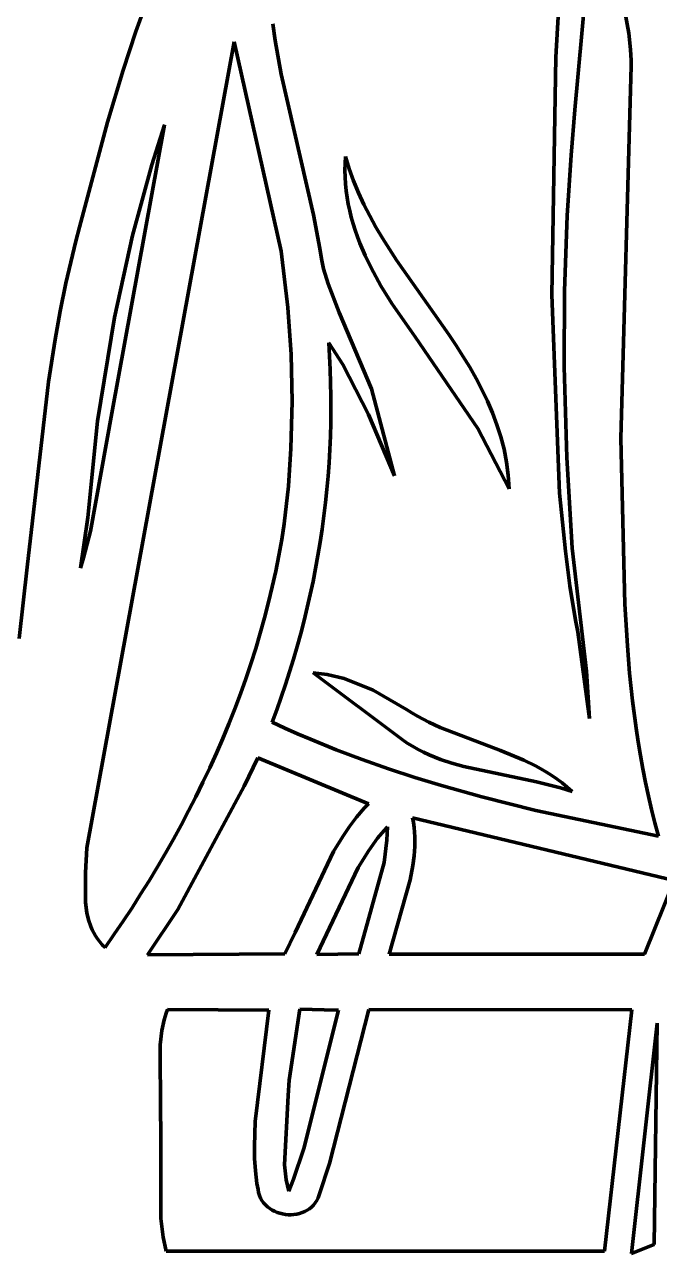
# Model space of a CAD drawing. Header units: millimetres. Extents: x 0 to 17.8, y 0 to 10.
# Drawn here: x 13.066 to 14.11, y 3.507 to 5.527 of the extents above; entities that cross this region are included whole.
import ezdxf

# ---------------------------------------------------------------- set-up
doc = ezdxf.new("R2010")
doc.units = ezdxf.units.MM
doc.layers.add('color#010101ff', color=7, linetype='CONTINUOUS', lineweight=100)
doc.layers.add('color#ffffffff', color=7, linetype='CONTINUOUS', lineweight=100)

msp = doc.modelspace()

# ---------------------------------------------------------------- linework, layer by layer
at = {"layer": 'color#010101ff'}
for p, q in [((13.9968, 5.6686), (13.9708, 5.3872)), ((13.9394, 5.4735), (13.9481, 5.6197)), ((13.2491, 5.5161), (13.2643, 5.5581)), ((14.0593, 5.5132), (14.0528, 5.5485)), ((13.228, 5.4524), (13.2491, 5.5161)), ((13.4744, 5.5286), (13.478, 5.5009)), ((13.4105, 5.4987), (13.1685, 4.174)), ((13.488, 5.1545), (13.4105, 5.4987)), ((13.478, 5.5009), (13.4876, 5.4459)), ((14.0623, 5.4863), (14.0593, 5.5132)), ((14.0632, 5.4683), (14.0623, 5.4863)), ((13.9328, 5.0827), (13.9394, 5.4735)), ((14.0462, 4.847), (14.0633, 5.4592)), ((14.0633, 5.4592), (14.0632, 5.4683)), ((13.2022, 5.3668), (13.228, 5.4524)), ((13.4876, 5.4459), (13.5411, 5.2143)), ((13.9708, 5.3872), (13.9644, 5.3128)), ((13.1562, 5.1942), (13.2022, 5.3668)), ((13.2096, 4.8883), (13.2962, 5.3626)), ((13.2962, 5.3626), (13.2753, 5.2969)), ((13.9644, 5.3128), (13.9582, 5.2135)), ((13.2753, 5.2969), (13.2433, 5.1805)), ((13.5927, 5.2877), (13.5929, 5.2991)), ((13.5929, 5.2991), (13.5936, 5.3106)), ((13.5936, 5.3106), (13.5997, 5.2902)), ((13.593, 5.2764), (13.5927, 5.2877)), ((13.5937, 5.2652), (13.593, 5.2764)), ((13.5997, 5.2902), (13.6069, 5.2702)), ((13.5948, 5.2541), (13.5937, 5.2652)), ((13.5963, 5.243), (13.5948, 5.2541)), ((13.6069, 5.2702), (13.6149, 5.2507)), ((13.5982, 5.232), (13.5963, 5.243)), ((13.6005, 5.2211), (13.5982, 5.232)), ((13.6149, 5.2507), (13.6238, 5.2315)), ((13.5411, 5.2143), (13.5512, 5.1593)), ((13.6032, 5.2104), (13.6005, 5.2211)), ((13.6238, 5.2315), (13.6334, 5.2127)), ((13.6334, 5.2127), (13.6436, 5.1942)), ((13.9582, 5.2135), (13.9539, 5.0892)), ((13.1502, 5.1713), (13.1562, 5.1942)), ((13.6062, 5.1996), (13.6032, 5.2104)), ((13.6095, 5.189), (13.6062, 5.1996)), ((13.6436, 5.1942), (13.6545, 5.176)), ((13.1445, 5.1484), (13.1502, 5.1713)), ((13.2433, 5.1805), (13.2137, 5.0457)), ((13.6132, 5.1785), (13.6095, 5.189)), ((13.6172, 5.1681), (13.6132, 5.1785)), ((13.6545, 5.176), (13.6658, 5.158)), ((13.4989, 5.0622), (13.488, 5.1545)), ((13.5512, 5.1593), (13.554, 5.1423)), ((13.6259, 5.1474), (13.6172, 5.1681)), ((13.6658, 5.158), (13.6775, 5.1401)), ((13.134, 5.1024), (13.1445, 5.1484)), ((13.554, 5.1423), (13.5577, 5.1257)), ((13.6357, 5.1272), (13.6259, 5.1474)), ((13.6775, 5.1401), (13.7391, 5.0526)), ((13.5577, 5.1257), (13.5649, 5.1012)), ((13.6519, 5.0975), (13.6357, 5.1272)), ((13.1246, 5.0562), (13.134, 5.1024)), ((13.5649, 5.1012), (13.5831, 5.0537)), ((13.6698, 5.0687), (13.6519, 5.0975)), ((13.9457, 4.757), (13.9328, 5.0827)), ((13.9539, 5.0892), (13.9534, 4.9648)), ((13.1162, 5.0098), (13.1246, 5.0562)), ((13.5042, 4.9849), (13.4989, 5.0622)), ((13.5831, 5.0537), (13.6362, 4.9282)), ((13.7084, 5.0138), (13.6698, 5.0687)), ((13.7391, 5.0526), (13.7636, 5.0175)), ((13.2137, 5.0457), (13.1861, 4.8755)), ((13.1052, 4.94), (13.1162, 5.0098)), ((13.811, 4.863), (13.7084, 5.0138)), ((13.7636, 5.0175), (13.7754, 4.9998)), ((13.5894, 4.9687), (13.566, 5.0038)), ((13.566, 5.0038), (13.5674, 4.9819)), ((13.7754, 4.9998), (13.7868, 4.982)), ((13.5059, 4.9076), (13.5042, 4.9849)), ((13.5674, 4.9819), (13.5685, 4.9601)), ((13.7868, 4.982), (13.7978, 4.964)), ((13.5685, 4.9601), (13.5692, 4.9382)), ((13.6316, 4.8864), (13.5894, 4.9687)), ((13.7978, 4.964), (13.8082, 4.9457)), ((13.9534, 4.9648), (13.9574, 4.8155)), ((13.07, 4.6353), (13.1052, 4.94)), ((13.5692, 4.9382), (13.5696, 4.9163)), ((13.8082, 4.9457), (13.818, 4.9271)), ((13.5696, 4.9163), (13.5697, 4.8944)), ((13.6362, 4.9282), (13.6743, 4.7855)), ((13.818, 4.9271), (13.827, 4.9083)), ((13.504, 4.8302), (13.5059, 4.9076)), ((13.5697, 4.8944), (13.5694, 4.8725)), ((13.827, 4.9083), (13.8353, 4.8891)), ((13.8353, 4.8891), (13.8426, 4.8695)), ((13.1861, 4.8755), (13.1698, 4.7169)), ((13.1741, 4.6944), (13.2096, 4.8883)), ((13.5694, 4.8725), (13.5688, 4.8506)), ((13.6743, 4.7855), (13.6316, 4.8864)), ((13.8426, 4.8695), (13.849, 4.8495)), ((13.5688, 4.8506), (13.5679, 4.8287)), ((13.8629, 4.7643), (13.811, 4.863)), ((13.849, 4.8495), (13.8543, 4.829)), ((13.4997, 4.7684), (13.504, 4.8302)), ((13.5679, 4.8287), (13.5666, 4.8068)), ((13.8543, 4.829), (13.8584, 4.808)), ((14.0527, 4.5743), (14.0462, 4.847)), ((13.8584, 4.808), (13.8613, 4.7864)), ((13.9574, 4.8155), (13.9663, 4.6665)), ((13.5666, 4.8068), (13.5649, 4.785)), ((13.4929, 4.7067), (13.4997, 4.7684)), ((13.5649, 4.785), (13.563, 4.7632)), ((13.8613, 4.7864), (13.8629, 4.7643)), ((13.563, 4.7632), (13.5607, 4.7414)), ((13.9551, 4.6617), (13.9457, 4.757)), ((13.5607, 4.7414), (13.5581, 4.7197)), ((13.1698, 4.7169), (13.1577, 4.6338)), ((13.4888, 4.6807), (13.4929, 4.7067)), ((13.5581, 4.7197), (13.5552, 4.698)), ((13.1631, 4.6509), (13.1741, 4.6944)), ((13.5552, 4.698), (13.5519, 4.6763)), ((13.4841, 4.6547), (13.4888, 4.6807)), ((13.5519, 4.6763), (13.5483, 4.6547)), ((13.9663, 4.6665), (13.9899, 4.4641)), ((13.1577, 4.6338), (13.1631, 4.6509)), ((13.479, 4.6289), (13.4841, 4.6547)), ((13.5483, 4.6547), (13.5444, 4.6331)), ((13.9626, 4.6047), (13.9551, 4.6617)), ((13.0568, 4.5182), (13.07, 4.6353)), ((13.4733, 4.6032), (13.479, 4.6289)), ((13.5444, 4.6331), (13.5402, 4.6116)), ((13.5402, 4.6116), (13.5357, 4.5902)), ((13.4672, 4.5777), (13.4733, 4.6032)), ((13.5357, 4.5902), (13.5308, 4.5688)), ((13.9719, 4.5479), (13.9626, 4.6047)), ((13.4606, 4.5522), (13.4672, 4.5777)), ((13.5308, 4.5688), (13.5256, 4.5475)), ((14.057, 4.5062), (14.0527, 4.5743)), ((13.4535, 4.5269), (13.4606, 4.5522)), ((13.5256, 4.5475), (13.5201, 4.5263)), ((13.9754, 4.529), (13.9719, 4.5479)), ((13.446, 4.5017), (13.4535, 4.5269)), ((13.5201, 4.5263), (13.5143, 4.5051)), ((13.9946, 4.3866), (13.9754, 4.529)), ((13.5143, 4.5051), (13.5082, 4.4841)), ((14.0608, 4.4609), (14.057, 4.5062)), ((13.438, 4.4766), (13.446, 4.5017)), ((13.4296, 4.4517), (13.438, 4.4766)), ((13.5082, 4.4841), (13.5018, 4.4631)), ((13.4208, 4.427), (13.4296, 4.4517)), ((13.5018, 4.4631), (13.4951, 4.4423)), ((13.5406, 4.4615), (13.5636, 4.459)), ((13.6867, 4.352), (13.5406, 4.4615)), ((13.5636, 4.459), (13.5915, 4.4524)), ((13.5915, 4.4524), (13.6393, 4.4333)), ((13.9899, 4.4641), (13.9946, 4.3866)), ((14.0656, 4.4158), (14.0608, 4.4609)), ((13.4115, 4.4024), (13.4208, 4.427)), ((13.4951, 4.4423), (13.4881, 4.4215)), ((13.6393, 4.4333), (13.694, 4.4015)), ((13.4881, 4.4215), (13.4807, 4.4009)), ((14.0715, 4.3708), (14.0656, 4.4158)), ((13.4018, 4.3779), (13.4115, 4.4024)), ((13.4807, 4.4009), (13.4731, 4.3803)), ((13.694, 4.4015), (13.7029, 4.3958)), ((13.7029, 4.3958), (13.7119, 4.3904)), ((13.7119, 4.3904), (13.7305, 4.3806)), ((13.3917, 4.3536), (13.4018, 4.3779)), ((13.4731, 4.3803), (13.4939, 4.3707)), ((13.4939, 4.3707), (13.5148, 4.3614)), ((13.7305, 4.3806), (13.7495, 4.3717)), ((13.7495, 4.3717), (13.8482, 4.3341)), ((14.0749, 4.3483), (14.0715, 4.3708)), ((13.3813, 4.3294), (13.3917, 4.3536)), ((13.5148, 4.3614), (13.5358, 4.3523)), ((13.5358, 4.3523), (13.5782, 4.3351)), ((13.6952, 4.3462), (13.6867, 4.352)), ((13.704, 4.3408), (13.6952, 4.3462)), ((14.0786, 4.3259), (14.0749, 4.3483)), ((13.3704, 4.3055), (13.3813, 4.3294)), ((13.5782, 4.3351), (13.621, 4.3189)), ((13.7129, 4.3358), (13.704, 4.3408)), ((13.7219, 4.3312), (13.7129, 4.3358)), ((13.731, 4.3269), (13.7219, 4.3312)), ((13.7403, 4.323), (13.731, 4.3269)), ((13.7496, 4.3194), (13.7403, 4.323)), ((13.8482, 4.3341), (13.887, 4.318)), ((14.0826, 4.3036), (14.0786, 4.3259)), ((13.3592, 4.2816), (13.3704, 4.3055)), ((13.4493, 4.3216), (13.4271, 4.2754)), ((13.6312, 4.2465), (13.4493, 4.3216)), ((13.621, 4.3189), (13.6642, 4.3038)), ((13.6642, 4.3038), (13.7077, 4.2896)), ((13.7687, 4.3129), (13.7496, 4.3194)), ((13.7881, 4.3074), (13.7687, 4.3129)), ((13.9075, 4.2825), (13.7881, 4.3074)), ((13.887, 4.318), (13.9058, 4.3088)), ((13.9058, 4.3088), (13.915, 4.3038)), ((13.915, 4.3038), (13.924, 4.2985)), ((14.087, 4.2813), (14.0826, 4.3036)), ((13.7077, 4.2896), (13.7515, 4.2762)), ((13.924, 4.2985), (13.9328, 4.2929)), ((13.9328, 4.2929), (13.9415, 4.2869)), ((13.9415, 4.2869), (13.9499, 4.2805)), ((13.4271, 4.2754), (13.3178, 4.0725)), ((13.3476, 4.258), (13.3592, 4.2816)), ((13.7515, 4.2762), (13.8177, 4.2577)), ((13.9469, 4.2726), (13.9075, 4.2825)), ((13.9661, 4.2666), (13.9469, 4.2726)), ((13.9499, 4.2805), (13.9581, 4.2738)), ((13.9581, 4.2738), (13.9661, 4.2666)), ((14.0917, 4.2591), (14.087, 4.2813)), ((13.3356, 4.2345), (13.3476, 4.258)), ((13.6245, 4.2393), (13.6312, 4.2465)), ((13.8177, 4.2577), (13.9067, 4.2354)), ((14.0968, 4.237), (14.0917, 4.2591)), ((13.3233, 4.2112), (13.3356, 4.2345)), ((13.6001, 4.2088), (13.6118, 4.2244)), ((13.6118, 4.2244), (13.6245, 4.2393)), ((13.7039, 4.2235), (13.7053, 4.2155)), ((14.1342, 4.1204), (13.7039, 4.2235)), ((13.9067, 4.2354), (14.1082, 4.1929)), ((14.1023, 4.2149), (14.0968, 4.237)), ((13.3107, 4.1881), (13.3233, 4.2112)), ((13.5892, 4.1927), (13.6001, 4.2088)), ((13.657, 4.2025), (13.6464, 4.1897)), ((13.6626, 4.2087), (13.657, 4.2025)), ((13.6617, 4.1864), (13.6626, 4.2087)), ((13.7053, 4.2155), (13.7064, 4.2076)), ((13.7064, 4.2076), (13.7071, 4.1997)), ((14.1082, 4.1929), (14.1023, 4.2149)), ((13.2977, 4.1652), (13.3107, 4.1881)), ((13.5741, 4.1677), (13.5892, 4.1927)), ((13.6464, 4.1897), (13.6318, 4.1696)), ((13.6571, 4.1497), (13.6617, 4.1864)), ((13.7071, 4.1997), (13.7075, 4.1919)), ((13.7075, 4.1919), (13.7075, 4.1761)), ((13.1685, 4.174), (13.1659, 4.1327)), ((13.2844, 4.1425), (13.2977, 4.1652)), ((13.5109, 4.0347), (13.5741, 4.1677)), ((13.6318, 4.1696), (13.6146, 4.1414)), ((13.7075, 4.1761), (13.7065, 4.1605)), ((13.2707, 4.1199), (13.2844, 4.1425)), ((13.6146, 4.1414), (13.5465, 3.9986)), ((13.6158, 3.9995), (13.6571, 4.1497)), ((13.7045, 4.1449), (13.7001, 4.1215)), ((13.7065, 4.1605), (13.7045, 4.1449)), ((13.1659, 4.1327), (13.1659, 4.0843)), ((13.7001, 4.1215), (13.6652, 3.9992)), ((13.2568, 4.0976), (13.2707, 4.1199)), ((14.0854, 3.9992), (14.1342, 4.1204)), ((13.1659, 4.0843), (13.1683, 4.0668)), ((13.2426, 4.0755), (13.2568, 4.0976)), ((13.1683, 4.0668), (13.1711, 4.0555)), ((13.2281, 4.0535), (13.2426, 4.0755)), ((13.3178, 4.0725), (13.2681, 3.9978)), ((13.1711, 4.0555), (13.1748, 4.0445)), ((13.1748, 4.0445), (13.1772, 4.0392)), ((13.2133, 4.0318), (13.2281, 4.0535)), ((13.1772, 4.0392), (13.1798, 4.034)), ((13.1798, 4.034), (13.1828, 4.029)), ((13.1828, 4.029), (13.1861, 4.0241)), ((13.1861, 4.0241), (13.1897, 4.0193)), ((13.1982, 4.0103), (13.2133, 4.0318)), ((13.4938, 3.9997), (13.5109, 4.0347)), ((13.1897, 4.0193), (13.1938, 4.0147)), ((13.1938, 4.0147), (13.1982, 4.0103)), ((13.2681, 3.9978), (13.4938, 3.9997)), ((13.5465, 3.9986), (13.6158, 3.9995)), ((13.6652, 3.9992), (14.0854, 3.9992)), ((13.2989, 3.9024), (13.2952, 3.891)), ((13.301, 3.9081), (13.2989, 3.9024)), ((13.4676, 3.9072), (13.301, 3.9081)), ((13.4452, 3.7242), (13.4676, 3.9072)), ((13.5186, 3.9086), (13.501, 3.7919)), ((13.5786, 3.907), (13.5186, 3.9086)), ((13.5249, 3.6797), (13.5821, 3.9069)), ((13.6318, 3.908), (13.5675, 3.655)), ((13.5821, 3.9069), (13.5786, 3.907)), ((14.0646, 3.9074), (13.6318, 3.908)), ((14.0192, 3.5111), (14.0646, 3.9074)), ((13.2952, 3.891), (13.2914, 3.8736)), ((14.1062, 3.8859), (14.0639, 3.5072)), ((14.1013, 3.5218), (14.1062, 3.8859)), ((13.2914, 3.8736), (13.2888, 3.85)), ((13.2888, 3.85), (13.2892, 3.7359)), ((13.501, 3.7919), (13.4993, 3.7667)), ((13.4993, 3.7667), (13.4931, 3.653)), ((13.2892, 3.7359), (13.2899, 3.7126)), ((13.4438, 3.6835), (13.4452, 3.7242)), ((13.2899, 3.7126), (13.2899, 3.5647)), ((13.4442, 3.6631), (13.4438, 3.6835)), ((13.5082, 3.6292), (13.5249, 3.6797)), ((13.4456, 3.6427), (13.4442, 3.6631)), ((13.4481, 3.6224), (13.4456, 3.6427)), ((13.4931, 3.653), (13.4962, 3.628)), ((13.5675, 3.655), (13.5501, 3.6035)), ((13.4498, 3.6122), (13.4481, 3.6224)), ((13.4962, 3.628), (13.5005, 3.6093)), ((13.5005, 3.6093), (13.5082, 3.6292)), ((13.4507, 3.6072), (13.4498, 3.6122)), ((13.4521, 3.6025), (13.4507, 3.6072)), ((13.454, 3.5981), (13.4521, 3.6025)), ((13.4563, 3.594), (13.454, 3.5981)), ((13.5485, 3.5987), (13.5464, 3.5943)), ((13.5501, 3.6035), (13.5485, 3.5987)), ((13.459, 3.5903), (13.4563, 3.594)), ((13.462, 3.5868), (13.459, 3.5903)), ((13.4654, 3.5837), (13.462, 3.5868)), ((13.469, 3.5809), (13.4654, 3.5837)), ((13.4729, 3.5785), (13.469, 3.5809)), ((13.477, 3.5764), (13.4729, 3.5785)), ((13.4813, 3.5746), (13.477, 3.5764)), ((13.5265, 3.5759), (13.5223, 3.5742)), ((13.5305, 3.5781), (13.5265, 3.5759)), ((13.5343, 3.5806), (13.5305, 3.5781)), ((13.5378, 3.5834), (13.5343, 3.5806)), ((13.541, 3.5867), (13.5378, 3.5834)), ((13.5439, 3.5903), (13.541, 3.5867)), ((13.5464, 3.5943), (13.5439, 3.5903)), ((13.2899, 3.5647), (13.2938, 3.5339)), ((13.4857, 3.5731), (13.4813, 3.5746)), ((13.4903, 3.572), (13.4857, 3.5731)), ((13.4949, 3.5713), (13.4903, 3.572)), ((13.4996, 3.5709), (13.4949, 3.5713)), ((13.5042, 3.5708), (13.4996, 3.5709)), ((13.5089, 3.5711), (13.5042, 3.5708)), ((13.5135, 3.5718), (13.5089, 3.5711)), ((13.518, 3.5728), (13.5135, 3.5718)), ((13.5223, 3.5742), (13.518, 3.5728)), ((13.2938, 3.5339), (13.2988, 3.511)), ((14.0639, 3.5072), (14.1013, 3.5218)), ((13.2988, 3.511), (14.0192, 3.5111))]:
    msp.add_line(p, q, dxfattribs=at)
at = {"layer": 'color#ffffffff'}
for p, q in [((13.9708, 5.3872), (13.9968, 5.6686)), ((13.9481, 5.6197), (13.9394, 5.4735)), ((13.2643, 5.5581), (13.2491, 5.5161)), ((14.0528, 5.5485), (14.0593, 5.5132)), ((13.2491, 5.5161), (13.228, 5.4524)), ((13.478, 5.5009), (13.4744, 5.5286)), ((13.1685, 4.174), (13.4105, 5.4987)), ((13.4105, 5.4987), (13.488, 5.1545)), ((13.4876, 5.4459), (13.478, 5.5009)), ((14.0593, 5.5132), (14.0623, 5.4863)), ((14.0623, 5.4863), (14.0632, 5.4683)), ((13.9394, 5.4735), (13.9328, 5.0827)), ((14.0633, 5.4592), (14.0462, 4.847)), ((14.0632, 5.4683), (14.0633, 5.4592)), ((13.228, 5.4524), (13.2022, 5.3668)), ((13.5411, 5.2143), (13.4876, 5.4459)), ((13.9644, 5.3128), (13.9708, 5.3872)), ((13.2022, 5.3668), (13.1562, 5.1942)), ((13.2962, 5.3626), (13.2096, 4.8883)), ((13.2753, 5.2969), (13.2962, 5.3626)), ((13.9582, 5.2135), (13.9644, 5.3128)), ((13.2433, 5.1805), (13.2753, 5.2969)), ((13.5929, 5.2991), (13.5927, 5.2877)), ((13.5936, 5.3106), (13.5929, 5.2991)), ((13.5997, 5.2902), (13.5936, 5.3106)), ((13.5927, 5.2877), (13.593, 5.2764)), ((13.593, 5.2764), (13.5937, 5.2652)), ((13.6069, 5.2702), (13.5997, 5.2902)), ((13.5937, 5.2652), (13.5948, 5.2541)), ((13.5948, 5.2541), (13.5963, 5.243)), ((13.6149, 5.2507), (13.6069, 5.2702)), ((13.5963, 5.243), (13.5982, 5.232)), ((13.5982, 5.232), (13.6005, 5.2211)), ((13.6238, 5.2315), (13.6149, 5.2507)), ((13.5512, 5.1593), (13.5411, 5.2143)), ((13.6005, 5.2211), (13.6032, 5.2104)), ((13.6334, 5.2127), (13.6238, 5.2315)), ((13.6436, 5.1942), (13.6334, 5.2127)), ((13.9539, 5.0892), (13.9582, 5.2135)), ((13.1562, 5.1942), (13.1502, 5.1713)), ((13.6032, 5.2104), (13.6062, 5.1996)), ((13.6062, 5.1996), (13.6095, 5.189)), ((13.6545, 5.176), (13.6436, 5.1942)), ((13.1502, 5.1713), (13.1445, 5.1484)), ((13.2137, 5.0457), (13.2433, 5.1805)), ((13.6095, 5.189), (13.6132, 5.1785)), ((13.6132, 5.1785), (13.6172, 5.1681)), ((13.6658, 5.158), (13.6545, 5.176)), ((13.488, 5.1545), (13.4989, 5.0622)), ((13.554, 5.1423), (13.5512, 5.1593)), ((13.6172, 5.1681), (13.6259, 5.1474)), ((13.6775, 5.1401), (13.6658, 5.158)), ((13.1445, 5.1484), (13.134, 5.1024)), ((13.5577, 5.1257), (13.554, 5.1423)), ((13.6259, 5.1474), (13.6357, 5.1272)), ((13.7391, 5.0526), (13.6775, 5.1401)), ((13.5649, 5.1012), (13.5577, 5.1257)), ((13.6357, 5.1272), (13.6519, 5.0975)), ((13.134, 5.1024), (13.1246, 5.0562)), ((13.5831, 5.0537), (13.5649, 5.1012)), ((13.6519, 5.0975), (13.6698, 5.0687)), ((13.9328, 5.0827), (13.9457, 4.757)), ((13.9534, 4.9648), (13.9539, 5.0892)), ((13.1246, 5.0562), (13.1162, 5.0098)), ((13.4989, 5.0622), (13.5042, 4.9849)), ((13.6362, 4.9282), (13.5831, 5.0537)), ((13.6698, 5.0687), (13.7084, 5.0138)), ((13.7636, 5.0175), (13.7391, 5.0526)), ((13.1861, 4.8755), (13.2137, 5.0457)), ((13.1162, 5.0098), (13.1052, 4.94)), ((13.7084, 5.0138), (13.811, 4.863)), ((13.7754, 4.9998), (13.7636, 5.0175)), ((13.5674, 4.9819), (13.566, 5.0038)), ((13.566, 5.0038), (13.5894, 4.9687)), ((13.7868, 4.982), (13.7754, 4.9998)), ((13.5042, 4.9849), (13.5059, 4.9076)), ((13.5685, 4.9601), (13.5674, 4.9819)), ((13.7978, 4.964), (13.7868, 4.982)), ((13.5692, 4.9382), (13.5685, 4.9601)), ((13.5894, 4.9687), (13.6316, 4.8864)), ((13.8082, 4.9457), (13.7978, 4.964)), ((13.9574, 4.8155), (13.9534, 4.9648)), ((13.1052, 4.94), (13.07, 4.6353)), ((13.5696, 4.9163), (13.5692, 4.9382)), ((13.818, 4.9271), (13.8082, 4.9457)), ((13.5697, 4.8944), (13.5696, 4.9163)), ((13.6743, 4.7855), (13.6362, 4.9282)), ((13.827, 4.9083), (13.818, 4.9271)), ((13.5059, 4.9076), (13.504, 4.8302)), ((13.5694, 4.8725), (13.5697, 4.8944)), ((13.8353, 4.8891), (13.827, 4.9083)), ((13.8426, 4.8695), (13.8353, 4.8891)), ((13.1698, 4.7169), (13.1861, 4.8755)), ((13.2096, 4.8883), (13.1741, 4.6944)), ((13.5688, 4.8506), (13.5694, 4.8725)), ((13.6316, 4.8864), (13.6743, 4.7855)), ((13.849, 4.8495), (13.8426, 4.8695)), ((13.5679, 4.8287), (13.5688, 4.8506)), ((13.811, 4.863), (13.8629, 4.7643)), ((13.8543, 4.829), (13.849, 4.8495)), ((13.504, 4.8302), (13.4997, 4.7684)), ((13.5666, 4.8068), (13.5679, 4.8287)), ((13.8584, 4.808), (13.8543, 4.829)), ((14.0462, 4.847), (14.0527, 4.5743)), ((13.8613, 4.7864), (13.8584, 4.808)), ((13.9663, 4.6665), (13.9574, 4.8155)), ((13.5649, 4.785), (13.5666, 4.8068)), ((13.4997, 4.7684), (13.4929, 4.7067)), ((13.563, 4.7632), (13.5649, 4.785)), ((13.8629, 4.7643), (13.8613, 4.7864)), ((13.5607, 4.7414), (13.563, 4.7632)), ((13.9457, 4.757), (13.9551, 4.6617)), ((13.5581, 4.7197), (13.5607, 4.7414)), ((13.1577, 4.6338), (13.1698, 4.7169)), ((13.4929, 4.7067), (13.4888, 4.6807)), ((13.5552, 4.698), (13.5581, 4.7197)), ((13.1741, 4.6944), (13.1631, 4.6509)), ((13.5519, 4.6763), (13.5552, 4.698)), ((13.4888, 4.6807), (13.4841, 4.6547)), ((13.5483, 4.6547), (13.5519, 4.6763)), ((13.9899, 4.4641), (13.9663, 4.6665)), ((13.1631, 4.6509), (13.1577, 4.6338)), ((13.4841, 4.6547), (13.479, 4.6289)), ((13.5444, 4.6331), (13.5483, 4.6547)), ((13.9551, 4.6617), (13.9626, 4.6047)), ((13.07, 4.6353), (13.0568, 4.5182)), ((13.479, 4.6289), (13.4733, 4.6032)), ((13.5402, 4.6116), (13.5444, 4.6331)), ((13.5357, 4.5902), (13.5402, 4.6116)), ((13.4733, 4.6032), (13.4672, 4.5777)), ((13.5308, 4.5688), (13.5357, 4.5902)), ((13.9626, 4.6047), (13.9719, 4.5479)), ((13.4672, 4.5777), (13.4606, 4.5522)), ((13.5256, 4.5475), (13.5308, 4.5688)), ((14.0527, 4.5743), (14.057, 4.5062)), ((13.4606, 4.5522), (13.4535, 4.5269)), ((13.5201, 4.5263), (13.5256, 4.5475)), ((13.9719, 4.5479), (13.9754, 4.529)), ((13.4535, 4.5269), (13.446, 4.5017)), ((13.5143, 4.5051), (13.5201, 4.5263)), ((13.9754, 4.529), (13.9946, 4.3866)), ((13.5082, 4.4841), (13.5143, 4.5051)), ((14.057, 4.5062), (14.0608, 4.4609)), ((13.446, 4.5017), (13.438, 4.4766)), ((13.438, 4.4766), (13.4296, 4.4517)), ((13.5018, 4.4631), (13.5082, 4.4841)), ((13.4296, 4.4517), (13.4208, 4.427)), ((13.4951, 4.4423), (13.5018, 4.4631)), ((13.5406, 4.4615), (13.6867, 4.352)), ((13.5636, 4.459), (13.5406, 4.4615)), ((13.5915, 4.4524), (13.5636, 4.459)), ((13.6393, 4.4333), (13.5915, 4.4524)), ((13.9946, 4.3866), (13.9899, 4.4641)), ((14.0608, 4.4609), (14.0656, 4.4158)), ((13.4208, 4.427), (13.4115, 4.4024)), ((13.4881, 4.4215), (13.4951, 4.4423)), ((13.694, 4.4015), (13.6393, 4.4333)), ((13.4807, 4.4009), (13.4881, 4.4215)), ((14.0656, 4.4158), (14.0715, 4.3708)), ((13.4115, 4.4024), (13.4018, 4.3779)), ((13.4731, 4.3803), (13.4807, 4.4009)), ((13.7029, 4.3958), (13.694, 4.4015)), ((13.7119, 4.3904), (13.7029, 4.3958)), ((13.7305, 4.3806), (13.7119, 4.3904)), ((13.4018, 4.3779), (13.3917, 4.3536)), ((13.4939, 4.3707), (13.4731, 4.3803)), ((13.5148, 4.3614), (13.4939, 4.3707)), ((13.7495, 4.3717), (13.7305, 4.3806)), ((13.8482, 4.3341), (13.7495, 4.3717)), ((14.0715, 4.3708), (14.0749, 4.3483)), ((13.3917, 4.3536), (13.3813, 4.3294)), ((13.5358, 4.3523), (13.5148, 4.3614)), ((13.5782, 4.3351), (13.5358, 4.3523)), ((13.6867, 4.352), (13.6952, 4.3462)), ((13.6952, 4.3462), (13.704, 4.3408)), ((14.0749, 4.3483), (14.0786, 4.3259)), ((13.3813, 4.3294), (13.3704, 4.3055)), ((13.621, 4.3189), (13.5782, 4.3351)), ((13.704, 4.3408), (13.7129, 4.3358)), ((13.7129, 4.3358), (13.7219, 4.3312)), ((13.7219, 4.3312), (13.731, 4.3269)), ((13.731, 4.3269), (13.7403, 4.323)), ((13.7403, 4.323), (13.7496, 4.3194)), ((13.887, 4.318), (13.8482, 4.3341)), ((14.0786, 4.3259), (14.0826, 4.3036)), ((13.3704, 4.3055), (13.3592, 4.2816)), ((13.4271, 4.2754), (13.4493, 4.3216)), ((13.4493, 4.3216), (13.6312, 4.2465)), ((13.6642, 4.3038), (13.621, 4.3189)), ((13.7077, 4.2896), (13.6642, 4.3038)), ((13.7496, 4.3194), (13.7687, 4.3129)), ((13.7687, 4.3129), (13.7881, 4.3074)), ((13.7881, 4.3074), (13.9075, 4.2825)), ((13.9058, 4.3088), (13.887, 4.318)), ((13.915, 4.3038), (13.9058, 4.3088)), ((13.924, 4.2985), (13.915, 4.3038)), ((14.0826, 4.3036), (14.087, 4.2813)), ((13.7515, 4.2762), (13.7077, 4.2896)), ((13.9328, 4.2929), (13.924, 4.2985)), ((13.9415, 4.2869), (13.9328, 4.2929)), ((13.9499, 4.2805), (13.9415, 4.2869)), ((13.3178, 4.0725), (13.4271, 4.2754)), ((13.3592, 4.2816), (13.3476, 4.258)), ((13.8177, 4.2577), (13.7515, 4.2762)), ((13.9075, 4.2825), (13.9469, 4.2726)), ((13.9469, 4.2726), (13.9661, 4.2666)), ((13.9581, 4.2738), (13.9499, 4.2805)), ((13.9661, 4.2666), (13.9581, 4.2738)), ((14.087, 4.2813), (14.0917, 4.2591)), ((13.3476, 4.258), (13.3356, 4.2345)), ((13.6312, 4.2465), (13.6245, 4.2393)), ((13.9067, 4.2354), (13.8177, 4.2577)), ((14.0917, 4.2591), (14.0968, 4.237)), ((13.3356, 4.2345), (13.3233, 4.2112)), ((13.6118, 4.2244), (13.6001, 4.2088)), ((13.6245, 4.2393), (13.6118, 4.2244)), ((13.7039, 4.2235), (14.1342, 4.1204)), ((13.7053, 4.2155), (13.7039, 4.2235)), ((14.1082, 4.1929), (13.9067, 4.2354)), ((14.0968, 4.237), (14.1023, 4.2149)), ((13.3233, 4.2112), (13.3107, 4.1881)), ((13.6001, 4.2088), (13.5892, 4.1927)), ((13.6464, 4.1897), (13.657, 4.2025)), ((13.657, 4.2025), (13.6626, 4.2087)), ((13.6626, 4.2087), (13.6617, 4.1864)), ((13.7064, 4.2076), (13.7053, 4.2155)), ((13.7071, 4.1997), (13.7064, 4.2076)), ((14.1023, 4.2149), (14.1082, 4.1929)), ((13.3107, 4.1881), (13.2977, 4.1652)), ((13.5892, 4.1927), (13.5741, 4.1677)), ((13.6318, 4.1696), (13.6464, 4.1897)), ((13.6617, 4.1864), (13.6571, 4.1497)), ((13.7075, 4.1919), (13.7071, 4.1997)), ((13.7075, 4.1761), (13.7075, 4.1919)), ((13.1659, 4.1327), (13.1685, 4.174)), ((13.2977, 4.1652), (13.2844, 4.1425)), ((13.5741, 4.1677), (13.5109, 4.0347)), ((13.6146, 4.1414), (13.6318, 4.1696)), ((13.7065, 4.1605), (13.7075, 4.1761)), ((13.2844, 4.1425), (13.2707, 4.1199)), ((13.5465, 3.9986), (13.6146, 4.1414)), ((13.6571, 4.1497), (13.6158, 3.9995)), ((13.7001, 4.1215), (13.7045, 4.1449)), ((13.7045, 4.1449), (13.7065, 4.1605)), ((13.1659, 4.0843), (13.1659, 4.1327)), ((13.6652, 3.9992), (13.7001, 4.1215)), ((13.2707, 4.1199), (13.2568, 4.0976)), ((14.1342, 4.1204), (14.0854, 3.9992)), ((13.1683, 4.0668), (13.1659, 4.0843)), ((13.2568, 4.0976), (13.2426, 4.0755)), ((13.1711, 4.0555), (13.1683, 4.0668)), ((13.2426, 4.0755), (13.2281, 4.0535)), ((13.2681, 3.9978), (13.3178, 4.0725)), ((13.1748, 4.0445), (13.1711, 4.0555)), ((13.1772, 4.0392), (13.1748, 4.0445)), ((13.2281, 4.0535), (13.2133, 4.0318)), ((13.1798, 4.034), (13.1772, 4.0392)), ((13.1828, 4.029), (13.1798, 4.034)), ((13.1861, 4.0241), (13.1828, 4.029)), ((13.1897, 4.0193), (13.1861, 4.0241)), ((13.2133, 4.0318), (13.1982, 4.0103)), ((13.5109, 4.0347), (13.4938, 3.9997)), ((13.1938, 4.0147), (13.1897, 4.0193)), ((13.1982, 4.0103), (13.1938, 4.0147)), ((13.4938, 3.9997), (13.2681, 3.9978)), ((13.6158, 3.9995), (13.5465, 3.9986)), ((14.0854, 3.9992), (13.6652, 3.9992)), ((13.2952, 3.891), (13.2989, 3.9024)), ((13.2989, 3.9024), (13.301, 3.9081)), ((13.301, 3.9081), (13.4676, 3.9072)), ((13.4676, 3.9072), (13.4452, 3.7242)), ((13.501, 3.7919), (13.5186, 3.9086)), ((13.5186, 3.9086), (13.5786, 3.907)), ((13.5821, 3.9069), (13.5249, 3.6797)), ((13.5675, 3.655), (13.6318, 3.908)), ((13.5786, 3.907), (13.5821, 3.9069)), ((13.6318, 3.908), (14.0646, 3.9074)), ((14.0646, 3.9074), (14.0192, 3.5111)), ((13.2914, 3.8736), (13.2952, 3.891)), ((14.0639, 3.5072), (14.1062, 3.8859)), ((14.1062, 3.8859), (14.1013, 3.5218)), ((13.2888, 3.85), (13.2914, 3.8736)), ((13.2892, 3.7359), (13.2888, 3.85)), ((13.4993, 3.7667), (13.501, 3.7919)), ((13.4931, 3.653), (13.4993, 3.7667)), ((13.2899, 3.7126), (13.2892, 3.7359)), ((13.4452, 3.7242), (13.4438, 3.6835)), ((13.2899, 3.5647), (13.2899, 3.7126)), ((13.4438, 3.6835), (13.4442, 3.6631)), ((13.5249, 3.6797), (13.5082, 3.6292)), ((13.4442, 3.6631), (13.4456, 3.6427)), ((13.4456, 3.6427), (13.4481, 3.6224)), ((13.4962, 3.628), (13.4931, 3.653)), ((13.5501, 3.6035), (13.5675, 3.655)), ((13.4481, 3.6224), (13.4498, 3.6122)), ((13.5005, 3.6093), (13.4962, 3.628)), ((13.5082, 3.6292), (13.5005, 3.6093)), ((13.4498, 3.6122), (13.4507, 3.6072)), ((13.4507, 3.6072), (13.4521, 3.6025)), ((13.4521, 3.6025), (13.454, 3.5981)), ((13.454, 3.5981), (13.4563, 3.594)), ((13.5464, 3.5943), (13.5485, 3.5987)), ((13.5485, 3.5987), (13.5501, 3.6035)), ((13.4563, 3.594), (13.459, 3.5903)), ((13.459, 3.5903), (13.462, 3.5868)), ((13.462, 3.5868), (13.4654, 3.5837)), ((13.4654, 3.5837), (13.469, 3.5809)), ((13.469, 3.5809), (13.4729, 3.5785)), ((13.4729, 3.5785), (13.477, 3.5764)), ((13.477, 3.5764), (13.4813, 3.5746)), ((13.5223, 3.5742), (13.5265, 3.5759)), ((13.5265, 3.5759), (13.5305, 3.5781)), ((13.5305, 3.5781), (13.5343, 3.5806)), ((13.5343, 3.5806), (13.5378, 3.5834)), ((13.5378, 3.5834), (13.541, 3.5867)), ((13.541, 3.5867), (13.5439, 3.5903)), ((13.5439, 3.5903), (13.5464, 3.5943)), ((13.2938, 3.5339), (13.2899, 3.5647)), ((13.4813, 3.5746), (13.4857, 3.5731)), ((13.4857, 3.5731), (13.4903, 3.572)), ((13.4903, 3.572), (13.4949, 3.5713)), ((13.4949, 3.5713), (13.4996, 3.5709)), ((13.4996, 3.5709), (13.5042, 3.5708)), ((13.5042, 3.5708), (13.5089, 3.5711)), ((13.5089, 3.5711), (13.5135, 3.5718)), ((13.5135, 3.5718), (13.518, 3.5728)), ((13.518, 3.5728), (13.5223, 3.5742)), ((13.2988, 3.511), (13.2938, 3.5339)), ((14.1013, 3.5218), (14.0639, 3.5072)), ((14.0192, 3.5111), (13.2988, 3.511))]:
    msp.add_line(p, q, dxfattribs=at)

doc.saveas('drawing.dxf')
